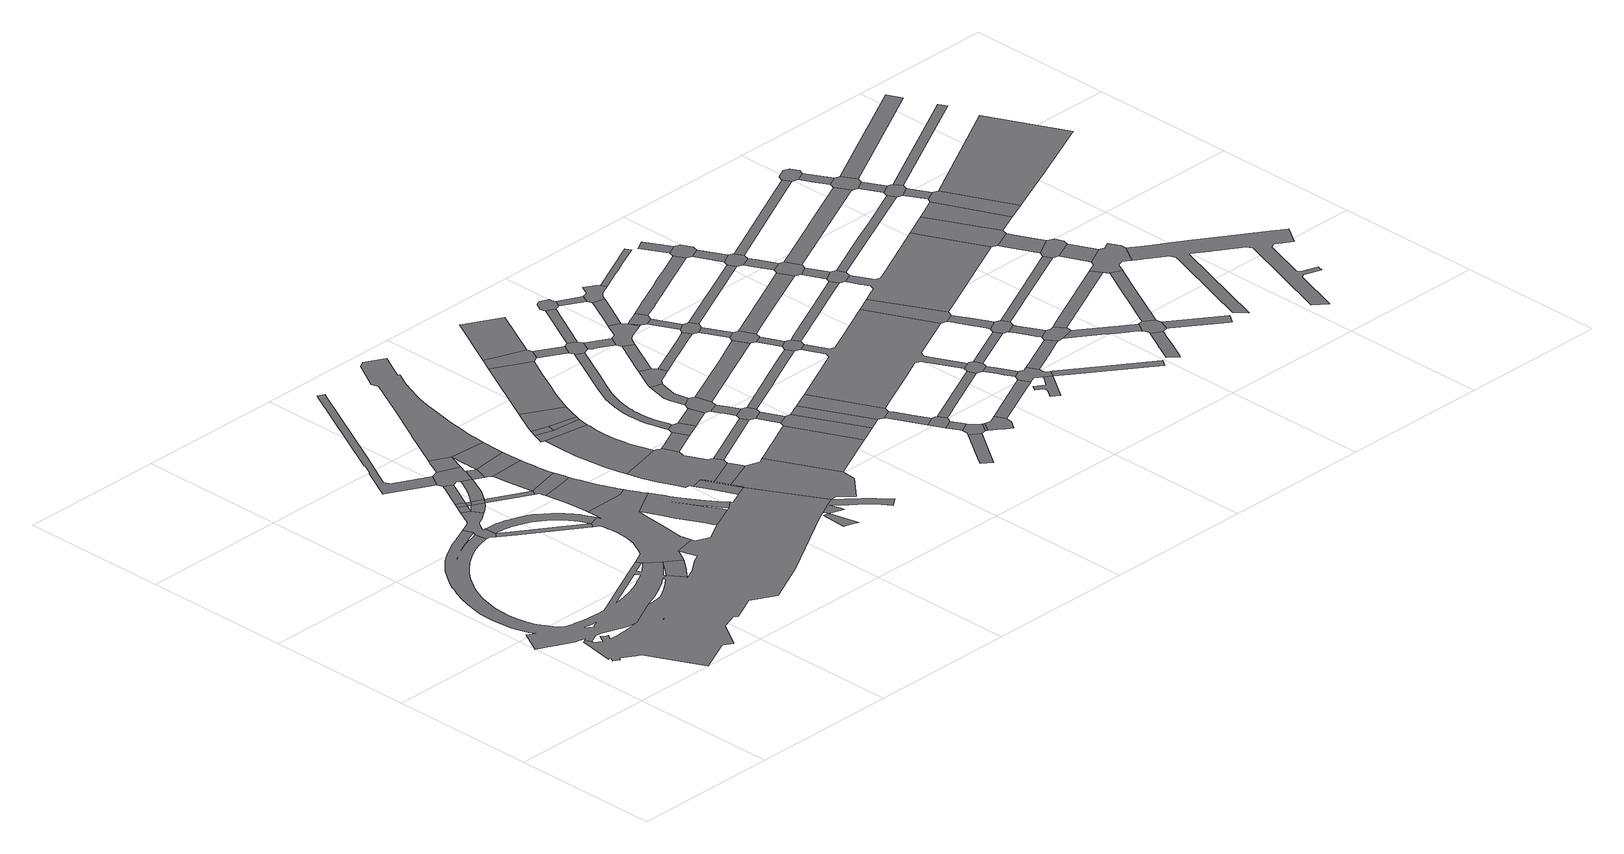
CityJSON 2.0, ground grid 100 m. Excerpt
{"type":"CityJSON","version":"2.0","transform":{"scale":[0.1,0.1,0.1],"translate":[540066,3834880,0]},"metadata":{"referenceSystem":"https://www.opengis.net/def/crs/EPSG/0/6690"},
"CityObjects":{
"road1":{"type":"Road","attributes":{"function":"1","RoadStructureAttribute.sectionType":"7"},"geometry":[{"type":"MultiSurface","lod":"1","boundaries":[[[0,1,2,3,4,5,6,7,8,9,10,11,12,13,14,15,16,17,18,19,20,21,22,23,24,25,26,27,28,29,30,31,32,33,34,35,36,37,38,39,40,41,42,43,44,45,46,47,48,49,50,51,52,53,54,55,56,57,58,59,60,61,62,63,64,65,66,67,68,69,70,71,72,73,74,75,76,77,78,79,80,81,82,83,84,85,86,87,88,89,90,91,92,93,94,95,96,97,98,99,100,101,102,103,104,105,106,107,108,109,110,111,112,113,114,115,116,117,118,119,120,121,122,123,124,125,126,127,128,129,130,131,132,133,134],[135,136,137,138,139,140,141,142,143,144,145,146,147,148,149,150],[151,152,153,154,155,156,157,158,134],[159,160,161,162,163,164,165,166,167,168,169,170]]]}]},
"road2":{"type":"Road","geometry":[{"type":"MultiSurface","lod":"1","boundaries":[[[171,172,173,69,68,174,175,176,47,46,177,178,179,180,181,182,183,184,185,186,187,188,189,190,191,192]]]}]},
"road3":{"type":"Road","geometry":[{"type":"MultiSurface","lod":"1","boundaries":[[[133,193,194,195,128,196,197,198,199,200,201,202]]]}]},
"road4":{"type":"Road","geometry":[{"type":"MultiSurface","lod":"1","boundaries":[[[203,204,205,206,207,208,209,210,211,212,213,214,215,216,217,218,219,220,221,222,223,224,225,226,227,228,229,230,231,197,196,128,127,232,233,234,235,236,237,238,121,120,239,240,241,242,243,244,245,246,247,248,249,250,251,252,253,254,111,110,255,256,257,258,259,260,261,262,263,264,265,266,267,268,269],[270,271,272]]]}]},
"road5":{"type":"Road","attributes":{"RoadStructureAttribute.sectionType":"1"},"geometry":[{"type":"MultiSurface","lod":"1","boundaries":[[[273,274,275,180,179,276,277,278,279]]]}]},
"road6":{"type":"Road","geometry":[{"type":"MultiSurface","lod":"1","boundaries":[[[280,281,171,192,282]]]}]},
"road7":{"type":"Road","geometry":[{"type":"MultiSurface","lod":"1","boundaries":[[[283,284,281,280,282,285]]]}]},
"road8":{"type":"Road","attributes":{"function":"1","RoadStructureAttribute.sectionType":"7"},"geometry":[{"type":"MultiSurface","lod":"1","boundaries":[[[286,287,192,191,288,289,290]]]}]},
"road9":{"type":"Road","attributes":{"function":"1","RoadStructureAttribute.sectionType":"7"},"geometry":[{"type":"MultiSurface","lod":"1","boundaries":[[[291,292,293,294,295,296,297,298,299,300,301,302,303,304,305,306,307,308,309,310,311,312,313,181,180,314,315,316,317,318,319,320,321,322,323,324,325,326,327,279,328,329]]]}]},
"road10":{"type":"Road","attributes":{"RoadStructureAttribute.sectionType":"1"},"geometry":[{"type":"MultiSurface","lod":"1","boundaries":[[[285,282,286,330]]]}]},
"road11":{"type":"Road","geometry":[{"type":"MultiSurface","lod":"1","boundaries":[[[330,286,290,331]]]}]},
"road12":{"type":"Road","attributes":{"RoadStructureAttribute.sectionType":"1"},"geometry":[{"type":"MultiSurface","lod":"1","boundaries":[[[332,333,284,283,285,334,335]]]}]},
"road13":{"type":"Road","attributes":{"function":"1","RoadStructureAttribute.sectionType":"7"},"geometry":[{"type":"MultiSurface","lod":"1","boundaries":[[[336,337,338,339,340,341,330,331,342,343,344,345,346,347]]]}]},
"road14":{"type":"Road","attributes":{"RoadStructureAttribute.sectionType":"1"},"geometry":[{"type":"MultiSurface","lod":"1","boundaries":[[[331,290,348,349]]]}]},
"road15":{"type":"Road","geometry":[{"type":"MultiSurface","lod":"1","boundaries":[[[350,351,352,353,354,355,356,357,358,359,360,361,362,329,328,279,278,363,364,365,366,367,368,369,370,371,372,373,0,134,133,202,374,375,376,225,224,377,378,379,380,381,382]]]}]},
"road16":{"type":"Road","geometry":[{"type":"MultiSurface","lod":"1","boundaries":[[[383,384,385,386,387,388,389,332,335,390,391,392,336,347,393,394,395,396]]]}]},
"road17":{"type":"Road","attributes":{"RoadStructureAttribute.sectionType":"1"},"geometry":[{"type":"MultiSurface","lod":"1","boundaries":[[[397,398,399,400,401,402,403,404,405,406,407,408,387,386,409,410,411,412,413,414]]]}]},
"road18":{"type":"Road","attributes":{"RoadStructureAttribute.sectionType":"1"},"geometry":[{"type":"MultiSurface","lod":"1","boundaries":[[[415,416,417,393,347,418,419,420]]]}]},
"road19":{"type":"Road","geometry":[{"type":"MultiSurface","lod":"1","boundaries":[[[421,422,383,396,423,424]]]}]},
"road20":{"type":"Road","geometry":[{"type":"MultiSurface","lod":"1","boundaries":[[[425,426,349,348,427,428,429,430,431]]]}]},
"road21":{"type":"Road","geometry":[{"type":"MultiSurface","lod":"1","boundaries":[[[432,433,434,435,436,437,438,439,431,430,429,440,441,442,443,355,354,353]]]}]},
"road22":{"type":"Road","attributes":{"function":"1"},"geometry":[{"type":"MultiSurface","lod":"1","boundaries":[[[444,445,446,447,448,449,450,451,452,453,349,426]]]}]},
"road23":{"type":"Road","geometry":[{"type":"MultiSurface","lod":"1","boundaries":[[[454,455,420,419,456,457,450,449]]]}]},
"road24":{"type":"Road","geometry":[{"type":"MultiSurface","lod":"1","boundaries":[[[424,458,459,460,420,455,461,462,463]]]}]},
"road25":{"type":"Road","geometry":[{"type":"MultiSurface","lod":"1","boundaries":[[[464,465,466,467,468,469,470,471,382,381,472,473,474,475,476,477,478,219,218,479,480,481,482,483,484,485,486,487,488,217,216]]]}]},
"road26":{"type":"Road","geometry":[{"type":"MultiSurface","lod":"1","boundaries":[[[489,490,491,492,493,494,495,496,497,498,421,424,463,499,500,501,502,503,504,505,506,507,508,509,510,511,512,513,514,515,516,517]]]}]},
"road27":{"type":"Road","geometry":[{"type":"MultiSurface","lod":"1","boundaries":[[[518,519,520,521,522]]]}]},
"road28":{"type":"Road","geometry":[{"type":"MultiSurface","lod":"1","boundaries":[[[523,524,525,526,527,214,213]]]}]},
"road29":{"type":"Road","geometry":[{"type":"MultiSurface","lod":"1","boundaries":[[[528,529,530,531,532,533,534,535,536,537,526,525,538,539,540,541,542,543,544,545,546,547,548,549,550,551]]]}]},
"road30":{"type":"Road","attributes":{"function":"1"},"geometry":[{"type":"MultiSurface","lod":"1","boundaries":[[[552,553,554,555,556,557,558,531,530,559,560,561,562,563,564,565,566,567]]]}]},
"road31":{"type":"Road","attributes":{"function":"1","RoadStructureAttribute.sectionType":"7"},"geometry":[{"type":"MultiSurface","lod":"1","boundaries":[[[568,569,570,571,572]]]}]},
"road32":{"type":"Road","geometry":[{"type":"MultiSurface","lod":"1","boundaries":[[[569,573,574,552,567,575,576,577,570]]]}]},
"road33":{"type":"Road","geometry":[{"type":"MultiSurface","lod":"1","boundaries":[[[578,541,540,579,580]]]}]},
"road34":{"type":"Road","attributes":{"function":"1","RoadStructureAttribute.sectionType":"7"},"geometry":[{"type":"MultiSurface","lod":"1","boundaries":[[[210,581,582,583,522,584,585,586,587,588,589,590,591,592,593,594,595,596,212,211],[597,598,599,211]]]}]},
"road35":{"type":"Road","attributes":{"RoadStructureAttribute.sectionType":"1"},"geometry":[{"type":"MultiSurface","lod":"1","boundaries":[[[572,570,577,600]]]}]},
"road36":{"type":"Road","geometry":[{"type":"MultiSurface","lod":"1","boundaries":[[[601,580,579,602,213,212,603,604,605,606,607]]]}]},
"road37":{"type":"Road","geometry":[{"type":"MultiSurface","lod":"1","boundaries":[[[608,609,610,568,572,600,611,612]]]}]},
"road38":{"type":"Road","attributes":{"RoadStructureAttribute.sectionType":"1"},"geometry":[{"type":"MultiSurface","lod":"1","boundaries":[[[613,614,551,550,615,616]]]}]},
"road39":{"type":"Road","geometry":[{"type":"MultiSurface","lod":"1","boundaries":[[[617,618,619,620,621,622,613,616,623,624]]]}]},
"road40":{"type":"Road","attributes":{"function":"1"},"geometry":[{"type":"MultiSurface","lod":"1","boundaries":[[[625,608,612,626,627,628,629,630,631]]]}]},
"road41":{"type":"Road","attributes":{"RoadStructureAttribute.sectionType":"1"},"geometry":[{"type":"MultiSurface","lod":"1","boundaries":[[[632,544,543,633]]]}]},
"road42":{"type":"Road","attributes":{"RoadStructureAttribute.sectionType":"1"},"geometry":[{"type":"MultiSurface","lod":"1","boundaries":[[[634,624,623,635]]]}]},
"road43":{"type":"Road","attributes":{"function":"2","RoadStructureAttribute.sectionType":"1"},"geometry":[{"type":"MultiSurface","lod":"1","boundaries":[[[636,637,638,607,606,639,640]]]}]},
"road44":{"type":"Road","attributes":{"RoadStructureAttribute.sectionType":"1"},"geometry":[{"type":"MultiSurface","lod":"1","boundaries":[[[641,642,643,644,645,646,647,648,649,650,651,652,653,654,655,656,657,658,659,660,620,619,661,662,663,664,665,666,667,668,669,670,671,672,673,674,675,676,677,678,679,680,681,682,683,684,685]]]}]},
"road45":{"type":"Road","geometry":[{"type":"MultiSurface","lod":"1","boundaries":[[[686,625,631,687,688,689,690]]]}]},
"road46":{"type":"Road","geometry":[{"type":"MultiSurface","lod":"1","boundaries":[[[691,692,693,694,634,635,695,696,697,698,699,700]]]}]},
"road47":{"type":"Road","attributes":{"RoadStructureAttribute.sectionType":"1"},"geometry":[{"type":"MultiSurface","lod":"1","boundaries":[[[701,697,696,702,703,704,705,706]]]}]},
"road48":{"type":"Road","attributes":{"RoadStructureAttribute.sectionType":"1"},"geometry":[{"type":"MultiSurface","lod":"1","boundaries":[[[707,708,709,710,694,693,711,712]]]}]},
"road49":{"type":"Road","geometry":[{"type":"MultiSurface","lod":"1","boundaries":[[[713,714,706,705,715,632,633,716,717,718,719,720,721]]]}]},
"road50":{"type":"Road","attributes":{"RoadStructureAttribute.sectionType":"1"},"geometry":[{"type":"MultiSurface","lod":"1","boundaries":[[[718,717,722,723]]]}]},
"road51":{"type":"Road","geometry":[{"type":"MultiSurface","lod":"1","boundaries":[[[723,722,636,640,724,725,726,727]]]}]},
"road52":{"type":"Road","attributes":{"function":"1"},"geometry":[{"type":"MultiSurface","lod":"1","boundaries":[[[728,686,690,729]]]}]},
"road53":{"type":"Road","attributes":{"RoadStructureAttribute.sectionType":"1"},"geometry":[{"type":"MultiSurface","lod":"1","boundaries":[[[689,688,730,731]]]}]},
"road54":{"type":"Road","geometry":[{"type":"MultiSurface","lod":"1","boundaries":[[[732,733,734,735,707,712,736,737,738,739,740,741,742,743,744]]]}]},
"road55":{"type":"Road","attributes":{"function":"2","RoadStructureAttribute.sectionType":"1"},"geometry":[{"type":"MultiSurface","lod":"1","boundaries":[[[745,727,726,746]]]}]},
"road56":{"type":"Road","geometry":[{"type":"MultiSurface","lod":"1","boundaries":[[[747,748,731,730,749,641,685,750,751,752,753,754]]]}]},
"road57":{"type":"Road","attributes":{"RoadStructureAttribute.sectionType":"1"},"geometry":[{"type":"MultiSurface","lod":"1","boundaries":[[[755,756,757,758,759,760,761,762]]]}]},
"road58":{"type":"Road","attributes":{"RoadStructureAttribute.sectionType":"1"},"geometry":[{"type":"MultiSurface","lod":"1","boundaries":[[[763,764,732,744,765]]]}]},
"road59":{"type":"Road","geometry":[{"type":"MultiSurface","lod":"1","boundaries":[[[766,767,745,746,768,769,770]]]}]},
"road60":{"type":"Road","attributes":{"RoadStructureAttribute.sectionType":"1"},"geometry":[{"type":"MultiSurface","lod":"1","boundaries":[[[771,772,753,752,773,774,775,776]]]}]},
"road61":{"type":"Road","attributes":{"RoadStructureAttribute.sectionType":"1"},"geometry":[{"type":"MultiSurface","lod":"1","boundaries":[[[777,778,700,699,779,780,781,782]]]}]},
"road62":{"type":"Road","attributes":{"RoadStructureAttribute.sectionType":"1"},"geometry":[{"type":"MultiSurface","lod":"1","boundaries":[[[783,784,785,769,768,786,787,788,789]]]}]},
"road63":{"type":"Road","attributes":{"RoadStructureAttribute.sectionType":"1"},"geometry":[{"type":"MultiSurface","lod":"1","boundaries":[[[790,747,754,791]]]}]},
"road64":{"type":"Road","attributes":{"RoadStructureAttribute.sectionType":"1"},"geometry":[{"type":"MultiSurface","lod":"1","boundaries":[[[792,793,794,795,796,721,720,797,798,799,800,801,802]]]}]},
"road65":{"type":"Road","geometry":[{"type":"MultiSurface","lod":"1","boundaries":[[[803,789,788,804,805,806,807,808]]]}]},
"road66":{"type":"Road","attributes":{"RoadStructureAttribute.sectionType":"1"},"geometry":[{"type":"MultiSurface","lod":"1","boundaries":[[[809,810,805,804,811,812,813,814]]]}]},
"road67":{"type":"Road","geometry":[{"type":"MultiSurface","lod":"1","boundaries":[[[815,816,814,813,817,818,755,762,819,820]]]}]},
"road68":{"type":"Road","attributes":{"RoadStructureAttribute.sectionType":"1"},"geometry":[{"type":"MultiSurface","lod":"1","boundaries":[[[821,822,741,740,823,824,825,826,827]]]}]},
"road69":{"type":"Road","attributes":{"RoadStructureAttribute.sectionType":"1"},"geometry":[{"type":"MultiSurface","lod":"1","boundaries":[[[820,819,828,829]]]}]},
"road70":{"type":"Road","geometry":[{"type":"MultiSurface","lod":"1","boundaries":[[[830,831,832,833,834,776,775,835,763,765,836,837,838,839,840,841,842,843]]]}]},
"road71":{"type":"Road","geometry":[{"type":"MultiSurface","lod":"1","boundaries":[[[844,845,846,829,828,847,848,849,850,851,852]]]}]},
"road72":{"type":"Road","geometry":[{"type":"MultiSurface","lod":"1","boundaries":[[[853,854,855,856,857,858,859,790,791,860,861,862,863,864,865,866]]]}]},
"road73":{"type":"Road","attributes":{"RoadStructureAttribute.sectionType":"1"},"geometry":[{"type":"MultiSurface","lod":"1","boundaries":[[[841,840,867]]]}]},
"road74":{"type":"Road","attributes":{"RoadStructureAttribute.sectionType":"1"},"geometry":[{"type":"MultiSurface","lod":"1","boundaries":[[[868,869,830,843,870,871]]]}]},
"road75":{"type":"Road","geometry":[{"type":"MultiSurface","lod":"1","boundaries":[[[872,873,874,841,867,875,876,877,878,879,880,881]]]}]},
"road76":{"type":"Road","attributes":{"RoadStructureAttribute.sectionType":"1"},"geometry":[{"type":"MultiSurface","lod":"1","boundaries":[[[863,862,882,883]]]}]},
"road77":{"type":"Road","attributes":{"RoadStructureAttribute.sectionType":"1"},"geometry":[{"type":"MultiSurface","lod":"1","boundaries":[[[879,878,884,885]]]}]},
"road78":{"type":"Road","geometry":[{"type":"MultiSurface","lod":"1","boundaries":[[[886,887,885,884,888,889,821,827,890,891,892,893,894,895,896,897]]]}]},
"road79":{"type":"Road","attributes":{"RoadStructureAttribute.sectionType":"1"},"geometry":[{"type":"MultiSurface","lod":"1","boundaries":[[[898,899,900,901,902,808,807,903,904,905,906,907,908]]]}]},
"road80":{"type":"Road","attributes":{"RoadStructureAttribute.sectionType":"1"},"geometry":[{"type":"MultiSurface","lod":"1","boundaries":[[[893,892,909,910]]]}]},
"road81":{"type":"Road","geometry":[{"type":"MultiSurface","lod":"1","boundaries":[[[911,912,910,909,913,914,777,782,915,916,917,918,919,920]]]}]},
"road82":{"type":"Road","attributes":{"RoadStructureAttribute.sectionType":"1"},"geometry":[{"type":"MultiSurface","lod":"1","boundaries":[[[917,916,921,922]]]}]},
"road83":{"type":"Road","geometry":[{"type":"MultiSurface","lod":"1","boundaries":[[[923,924,922,921,925,926,792,802,927,928,929,930,931,932,933,934]]]}]},
"road84":{"type":"Road","geometry":[{"type":"MultiSurface","lod":"1","boundaries":[[[935,936,937,938,883,882,939,868,871,940,941,942,943,944,945]]]}]},
"road85":{"type":"Road","attributes":{"RoadStructureAttribute.sectionType":"1"},"geometry":[{"type":"MultiSurface","lod":"1","boundaries":[[[946,947,948,949,950,951,844,852,952,953,954,955,956]]]}]},
"road86":{"type":"Road","geometry":[{"type":"MultiSurface","lod":"1","boundaries":[[[957,958,959,960,930,929,961,962,963,964,766,770,965,966,967,968,969,970,971,972,973,974,975]]]}]},
"road87":{"type":"Road","geometry":[{"type":"MultiSurface","lod":"1","boundaries":[[[976,977,970,969,978,979,898,908,980,981,982,983,984,985,986,987]]]}]},
"road88":{"type":"Road","geometry":[{"type":"MultiSurface","lod":"1","boundaries":[[[988,989,990,991,992,993,994,995,996]]]}]},
"road89":{"type":"Road","attributes":{"RoadStructureAttribute.sectionType":"1"},"geometry":[{"type":"MultiSurface","lod":"1","boundaries":[[[997,998,999,1000,1001,1002,872,881,1003,1004,1005]]]}]},
"road90":{"type":"Road","attributes":{"RoadStructureAttribute.sectionType":"1"},"geometry":[{"type":"MultiSurface","lod":"1","boundaries":[[[1006,1007,983,982,1008,1009,1010,1011]]]}]},
"road91":{"type":"Road","attributes":{"RoadStructureAttribute.sectionType":"1"},"geometry":[{"type":"MultiSurface","lod":"1","boundaries":[[[1012,897,896,1013]]]}]},
"road92":{"type":"Road","attributes":{"RoadStructureAttribute.sectionType":"1"},"geometry":[{"type":"MultiSurface","lod":"1","boundaries":[[[1014,944,943,1015,1016,1017,1018,1019]]]}]},
"road93":{"type":"Road","geometry":[{"type":"MultiSurface","lod":"1","boundaries":[[[1020,1021,1022,1011,1010,946,956,1023,988,996,1024,1025,1026]]]}]},
"road94":{"type":"Road","attributes":{"RoadStructureAttribute.sectionType":"1"},"geometry":[{"type":"MultiSurface","lod":"1","boundaries":[[[1027,920,919,1028,1029]]]}]},
"road95":{"type":"Road","attributes":{"RoadStructureAttribute.sectionType":"1"},"geometry":[{"type":"MultiSurface","lod":"1","boundaries":[[[1030,1031,1032,1033,934,933,1034,1035,1036,1037,1038]]]}]},
"road96":{"type":"Road","attributes":{"RoadStructureAttribute.sectionType":"1"},"geometry":[{"type":"MultiSurface","lod":"1","boundaries":[[[1039,1040,987,986,1041]]]}]},
"road97":{"type":"Road","attributes":{"RoadStructureAttribute.sectionType":"1"},"geometry":[{"type":"MultiSurface","lod":"1","boundaries":[[[1042,1043,1044,1045,1046,1020,1026,1047,1048,1049,1050,1051,1052,1053,1054,1055,1056]]]}]},
"road98":{"type":"Road","attributes":{"RoadStructureAttribute.sectionType":"1"},"geometry":[{"type":"MultiSurface","lod":"1","boundaries":[[[1057,1058,1024,996,1059,1060,1061]]]}]},
"road99":{"type":"Road","attributes":{"RoadStructureAttribute.sectionType":"1"},"geometry":[{"type":"MultiSurface","lod":"1","boundaries":[[[1062,1063,1064,1065]]]}]},
"road100":{"type":"Road","geometry":[{"type":"MultiSurface","lod":"1","boundaries":[[[1066,957,975,1067,1068,1069]]]}]},
"road101":{"type":"Road","geometry":[{"type":"MultiSurface","lod":"1","boundaries":[[[1065,1064,1070,997,1005,1071,1072,1073,1074,1075]]]}]},
"road102":{"type":"Road","attributes":{"RoadStructureAttribute.sectionType":"1"},"geometry":[{"type":"MultiSurface","lod":"1","boundaries":[[[1072,1071,1076,1077]]]}]},
"road103":{"type":"Road","attributes":{"RoadStructureAttribute.sectionType":"1"},"geometry":[{"type":"MultiSurface","lod":"1","boundaries":[[[1078,1079,1068,1067,1080,1081,1082,1083,1084,1085]]]}]},
"road104":{"type":"Road","geometry":[{"type":"MultiSurface","lod":"1","boundaries":[[[1086,1077,1076,1087,1012,1013,1088,1089,1090,1091,1092,1093]]]}]},
"road105":{"type":"Road","geometry":[{"type":"MultiSurface","lod":"1","boundaries":[[[1094,1095,1085,1084,1096,1097,1039,1041,1098,1099,1100,1101,1102,1103,1104,1105,1106,1107,1108]]]}]},
"road106":{"type":"Road","attributes":{"RoadStructureAttribute.sectionType":"1"},"geometry":[{"type":"MultiSurface","lod":"1","boundaries":[[[1109,1090,1089,1110,1111,1112,1113]]]}]},
"road107":{"type":"Road","attributes":{"RoadStructureAttribute.sectionType":"1"},"geometry":[{"type":"MultiSurface","lod":"1","boundaries":[[[1114,1115,1102,1101,1116,1117,1118,1119,1120]]]}]},
"road108":{"type":"Road","geometry":[{"type":"MultiSurface","lod":"1","boundaries":[[[1121,1122,1113,1112,1123,1124,1027,1029,1125,1126,1127,1128,1129,1130,1131,1132]]]}]},
"road109":{"type":"Road","attributes":{"RoadStructureAttribute.sectionType":"1"},"geometry":[{"type":"MultiSurface","lod":"1","boundaries":[[[1128,1127,1133,1134]]]}]},
"road110":{"type":"Road","geometry":[{"type":"MultiSurface","lod":"1","boundaries":[[[1135,1136,1137,1120,1119,1042,1056,1138,1139,1140,1141,1142]]]}]},
"road111":{"type":"Road","geometry":[{"type":"MultiSurface","lod":"1","boundaries":[[[1143,1134,1133,1144,1145,1030,1038,1146,1147,1148,1149,1150,1151]]]}]},
"road112":{"type":"Road","attributes":{"RoadStructureAttribute.sectionType":"1"},"geometry":[{"type":"MultiSurface","lod":"1","boundaries":[[[1152,1139,1138,1153,1154,1155,1156,1157,1158,1159]]]}]},
"road113":{"type":"Road","attributes":{"RoadStructureAttribute.sectionType":"1"},"geometry":[{"type":"MultiSurface","lod":"1","boundaries":[[[1160,1161,1162,1163,1164,1165,1166,1167,1168,1169,1170,1171,1172,1173,1174,1175,1176,1177]]]}]},
"road114":{"type":"Road","geometry":[{"type":"MultiSurface","lod":"1","boundaries":[[[1178,1179,1180,1181,1182,1183,1148,1147,1184,1185,1186,1187,1188,1189,1190,1066,1069,1191,1192,1193,1194,1195,1196]]]}]},
"road115":{"type":"Road","geometry":[{"type":"MultiSurface","lod":"1","boundaries":[[[1197,1159,1158,1198,1199,1160,1177,1200,1201,1202,1203]]]}]},
"road116":{"type":"Road","attributes":{"RoadStructureAttribute.sectionType":"1"},"geometry":[{"type":"MultiSurface","lod":"1","boundaries":[[[1204,1205,1206,1207,1108,1107,1208,1209,1210,1211]]]}]},
"road117":{"type":"Road","attributes":{"RoadStructureAttribute.sectionType":"1"},"geometry":[{"type":"MultiSurface","lod":"1","boundaries":[[[1212,1213,1214,1142,1141,1215,1216,1217,1218,1219,1220]]]}]},
"road118":{"type":"Road","attributes":{"RoadStructureAttribute.sectionType":"1"},"geometry":[{"type":"MultiSurface","lod":"1","boundaries":[[[1221,1222,1093,1092,1223]]]}]},
"road119":{"type":"Road","attributes":{"RoadStructureAttribute.sectionType":"1"},"geometry":[{"type":"MultiSurface","lod":"1","boundaries":[[[1224,1132,1131,1225]]]}]},
"road120":{"type":"Road","attributes":{"RoadStructureAttribute.sectionType":"1"},"geometry":[{"type":"MultiSurface","lod":"1","boundaries":[[[1226,1201,1200,1227,1228,1229,1230,1231]]]}]},
"road121":{"type":"Road","attributes":{"RoadStructureAttribute.sectionType":"1"},"geometry":[{"type":"MultiSurface","lod":"1","boundaries":[[[1232,1233,1234,1151,1150,1235,1236]]]}]},
"road122":{"type":"Road","attributes":{"RoadStructureAttribute.sectionType":"1"},"geometry":[{"type":"MultiSurface","lod":"1","boundaries":[[[1237,1238,1239,1240,1241,1242,1197,1203,1243,1244,1245,1246,1247]]]}]},
"road123":{"type":"Road","geometry":[{"type":"MultiSurface","lod":"1","boundaries":[[[1248,1178,1196,1249,1250,1251]]]}]},
"road124":{"type":"Road","attributes":{"RoadStructureAttribute.sectionType":"1"},"geometry":[{"type":"MultiSurface","lod":"1","boundaries":[[[1252,1253,1254,1250,1249,1255,1256,1257,1258]]]}]},
"road125":{"type":"Road","geometry":[{"type":"MultiSurface","lod":"1","boundaries":[[[1259,1258,1257,1204,1211,1260,1261,1262,1263,1264]]]}]},
"road126":{"type":"Road","attributes":{"RoadStructureAttribute.sectionType":"1"},"geometry":[{"type":"MultiSurface","lod":"1","boundaries":[[[1261,1260,1265,1266]]]}]},
"road127":{"type":"Road","geometry":[{"type":"MultiSurface","lod":"1","boundaries":[[[1267,1268,1269,1266,1265,1270,1271,1272,1212,1220,1273,1237,1247,1274,1275,1276,1277,1278,1279,1280,1281]]]}]},
"road128":{"type":"Road","geometry":[{"type":"MultiSurface","lod":"1","boundaries":[[[1282,1283,1284,1221,1223,1285,1286,1287,1288,1289,1290]]]}]},
"road129":{"type":"Road","attributes":{"RoadStructureAttribute.sectionType":"1"},"geometry":[{"type":"MultiSurface","lod":"1","boundaries":[[[1291,1287,1286,1292,1293,1294,1295]]]}]},
"road130":{"type":"Road","attributes":{"function":"2","RoadStructureAttribute.sectionType":"1"},"geometry":[{"type":"MultiSurface","lod":"1","boundaries":[[[1296,1248,1251,1297]]]}]},
"road131":{"type":"Road","geometry":[{"type":"MultiSurface","lod":"1","boundaries":[[[1298,1295,1294,1299,1300,1224,1225,1301,1302,1303,1304,1305,1306,1307,1308]]]}]},
"road132":{"type":"Road","attributes":{"RoadStructureAttribute.sectionType":"1"},"geometry":[{"type":"MultiSurface","lod":"1","boundaries":[[[1304,1303,1309,1310]]]}]},
"road133":{"type":"Road","geometry":[{"type":"MultiSurface","lod":"1","boundaries":[[[1311,1310,1309,1312,1313,1232,1236,1314,1315,1316,1317,1318,1319]]]}]},
"road134":{"type":"Road","attributes":{"RoadStructureAttribute.sectionType":"1"},"geometry":[{"type":"MultiSurface","lod":"1","boundaries":[[[1320,1316,1315,1321,1322,1323]]]}]},
"road135":{"type":"Road","geometry":[{"type":"MultiSurface","lod":"1","boundaries":[[[1323,1322,1296,1297,1324,1325]]]}]},
"road136":{"type":"Road","attributes":{"RoadStructureAttribute.sectionType":"1"},"geometry":[{"type":"MultiSurface","lod":"1","boundaries":[[[1326,1327,1328,1329,1330,1331,1332,1333,1334,1280,1279,1335,1336,1337,1338,1339,1340,1341,1342,1343,1344,1345,1346,1347,1348,1349,1350,1351,1352,1353,1354,1355,1356,1357,1358,1359,1360,1361,1362,1363,1364,1365,1366,1367,1368]]]}]},
"road137":{"type":"Road","attributes":{"RoadStructureAttribute.sectionType":"1"},"geometry":[{"type":"MultiSurface","lod":"1","boundaries":[[[1369,1370,1308,1307,1371,1372]]]}]},
"road138":{"type":"Road","attributes":{"RoadStructureAttribute.sectionType":"1"},"geometry":[{"type":"MultiSurface","lod":"1","boundaries":[[[1373,1319,1318,1374]]]}]},
"road139":{"type":"Road","attributes":{"function":"2","RoadStructureAttribute.sectionType":"1"},"geometry":[{"type":"MultiSurface","lod":"1","boundaries":[[[1375,1376,1325,1324,1377,1378,1379]]]}]}
},
"vertices":[
[1148,1154,0],[1031,1098,0],[707,939,0],[644,909,0],[632,903,0],[612,893,0],[604,893,0],[564,892,0],[552,893,0],[475,897,0],[423,905,0],[421,905,0],[379,912,0],[376,912,0],[310,929,0],[303,931,0],[263,983,0],[244,1019,0],[238,1029,0],[212,1082,0],[205,1103,0],[197,1131,0],[184,1191,0],[178,1250,0],[179,1312,0],[185,1371,0],[199,1439,0],[218,1505,0],[240,1564,0],[268,1617,0],[272,1624,0],[283,1642,0],[299,1669,0],[309,1683,0],[334,1718,0],[372,1761,0],[415,1804,0],[460,1844,0],[468,1850,0],[492,1866,0],[521,1886,0],[544,1899,0],[578,1918,0],[635,1942,0],[689,1960,0],[709,1964,0],[731,1969,0],[720,2048,0],[709,2046,0],[671,2036,0],[640,2028,0],[574,2001,0],[505,1967,0],[467,1944,0],[451,1934,0],[442,1928,0],[438,1925,0],[423,1914,0],[443,1931,0],[496,1965,0],[572,2006,0],[627,2030,0],[659,2044,0],[700,2062,0],[705,2064,0],[708,2066,0],[723,2073,0],[724,2073,0],[736,2079,0],[708,2140,0],[636,2107,0],[622,2100,0],[595,2089,0],[552,2070,0],[494,2039,0],[467,2023,0],[438,2006,0],[383,1967,0],[381,1966,0],[376,1961,0],[337,1924,0],[298,1885,0],[219,1777,0],[183,1717,0],[177,1703,0],[167,1681,0],[153,1649,0],[125,1583,0],[105,1518,0],[88,1450,0],[78,1397,0],[74,1335,0],[73,1276,0],[77,1218,0],[85,1154,0],[87,1144,0],[98,1095,0],[118,1035,0],[139,994,0],[121,1003,0],[120,1003,0],[87,1022,0],[2,870,0],[85,827,0],[88,825,0],[123,807,0],[135,801,0],[231,759,0],[245,756,0],[300,741,0],[277,730,0],[296,692,0],[365,726,0],[412,717,0],[414,717,0],[415,717,0],[511,680,0],[574,663,0],[632,658,0],[639,658,0],[644,658,0],[835,755,0],[859,763,0],[865,765,0],[935,794,0],[1009,832,0],[1074,872,0],[1113,902,0],[1155,913,0],[1147,929,0],[1158,939,0],[1182,960,0],[1226,1003,0],[1256,1036,0],[1167,1119,0],[411,819,0],[408,821,0],[404,824,0],[394,833,0],[388,838,0],[402,836,0],[424,832,0],[431,831,0],[435,830,0],[450,829,0],[477,827,0],[468,823,0],[453,816,0],[432,805,0],[430,805,0],[413,818,0],[1156,1108,0],[1154,1105,0],[1097,1055,0],[1090,1051,0],[1089,1050,0],[1083,1062,0],[1077,1075,0],[1152,1112,0],[1050,1036,0],[1055,1027,0],[1032,1012,0],[1004,997,0],[952,970,0],[869,937,0],[863,935,0],[796,917,0],[746,907,0],[728,904,0],[1040,1057,0],[1049,1039,0],
[848,2288,0],[790,2179,0],[746,2157,0],[733,2072,0],[727,2061,0],[721,2048,0],[750,1972,0],[755,1969,0],[791,1944,0],[815,1976,0],[811,2055,0],[793,2055,0],[799,2066,0],[830,2123,0],[831,2125,0],[836,2128,0],[839,2129,0],[855,2138,0],[890,2157,0],[911,2171,0],[943,2193,0],[902,2259,0],
[1238,1010,0],[1202,965,0],[1159,917,0],[1208,846,0],[1232,817,0],[1241,826,0],[1286,874,0],[1321,917,0],[1335,935,0],[1357,965,0],
[1086,294,0],[1105,278,0],[1173,310,0],[1280,361,0],[1443,277,0],[1737,419,0],[2272,736,0],[2331,765,0],[2407,804,0],[2469,834,0],[2213,1300,0],[2134,1264,0],[2047,1225,0],[2037,1237,0],[1983,1196,0],[1961,1186,0],[1792,1109,0],[1783,1105,0],[1659,1033,0],[1618,1051,0],[1566,1073,0],[1561,1095,0],[1413,1060,0],[1438,977,0],[1449,937,0],[1405,915,0],[1382,901,0],[1302,843,0],[1213,800,0],[1122,883,0],[1117,878,0],[1064,834,0],[1009,796,0],[952,765,0],[931,762,0],[874,756,0],[627,653,0],[539,641,0],[485,637,0],[464,635,0],[414,635,0],[410,635,0],[398,635,0],[396,635,0],[401,644,0],[414,668,0],[416,671,0],[407,677,0],[376,698,0],[355,662,0],[343,644,0],[296,675,0],[257,720,0],[256,701,0],[218,476,0],[220,476,0],[233,472,0],[221,447,0],[259,422,0],[273,442,0],[356,391,0],[389,371,0],[566,1,0],[786,106,0],[803,114,0],[861,78,0],[970,254,0],[777,569,0],[777,572,0],[789,575,0],
[1172,1732,0],[1168,1735,0],[917,1907,0],[894,1874,0],[1150,1699,0],[1267,1619,0],[1290,1652,0],
[914,2328,0],[879,2347,0],[933,2318,0],
[926,2367,0],[897,2382,0],[952,2353,0],
[954,2307,0],[915,2269,0],[969,2211,0],[1010,2248,0],[1029,2268,0],
[1351,1709,0],[1349,1713,0],[1348,1715,0],[1323,1762,0],[1315,1775,0],[1297,1804,0],[1296,1805,0],[1295,1808,0],[1264,1848,0],[1261,1853,0],[1224,1893,0],[1214,1901,0],[1181,1930,0],[1129,1970,0],[1095,1988,0],[1069,2002,0],[1009,2025,0],[987,2031,0],[967,2037,0],[911,2049,0],[908,2050,0],[905,2050,0],[840,2056,0],[821,1978,0],[823,1978,0],[885,1974,0],[904,1970,0],[953,1958,0],[960,1956,0],[1022,1934,0],[1059,1915,0],[1084,1902,0],[1136,1868,0],[1187,1819,0],[1226,1770,0],[1262,1715,0],[1288,1657,0],[1358,1677,0],[1362,1678,0],
[982,2337,0],
[1057,2299,0],
[1001,2578,0],[981,2539,0],[1050,2540,0],[1055,2548,0],
[1115,2546,0],[1107,2528,0],[1075,2468,0],[1045,2419,0],[1009,2368,0],[996,2354,0],[1087,2340,0],[1104,2367,0],[1122,2396,0],[1145,2444,0],[1156,2465,0],[1175,2513,0],
[1306,2127,0],[1324,2162,0],
[1756,1696,0],[1753,1702,0],[1724,1759,0],[1709,1789,0],[1653,1761,0],[1375,1758,0],[1376,1706,0],[1376,1699,0],[1376,1673,0],[1375,1665,0],[1375,1663,0],[1374,1643,0],[1370,1656,0],[1307,1592,0],[1311,1570,0],[1316,1537,0],[1318,1514,0],[1319,1507,0],[1322,1471,0],[1315,1393,0],[1296,1316,0],[1259,1238,0],[1232,1196,0],[1231,1195,0],[1375,992,0],[1396,1028,0],[1408,1049,0],[1547,1156,0],[1545,1163,0],[1561,1316,0],[1578,1484,0],[1585,1549,0],[1778,1657,0],
[1089,2719,0],[1065,2711,0],[1054,2708,0],[1040,2703,0],[990,2618,0],[994,2604,0],[1002,2579,0],[1056,2549,0],[1092,2560,0],[1109,2549,0],[1220,2607,0],[1214,2610,0],[1234,2658,0],[1234,2660,0],
[1248,3846,0],[1241,3834,0],[848,3078,0],[855,3074,0],[814,2993,0],[807,2996,0],[738,2865,0],[724,2837,0],[706,2802,0],[691,2774,0],[696,2771,0],[760,2737,0],[803,2827,0],[802,2832,0],[792,2866,0],[937,3137,0],[1286,3811,0],[1293,3823,0],
[1267,2581,0],[1225,2604,0],[1221,2606,0],[1180,2511,0],[1243,2476,0],[1280,2575,0],
[1155,2846,0],[1136,2810,0],[1277,2767,0],[1282,2780,0],
[1579,2160,0],[1564,2220,0],[1332,2113,0],[1337,2083,0],[1339,2071,0],[1524,2105,0],[1589,2122,0],
[1699,1809,0],[1689,1829,0],[1686,1837,0],[1641,1946,0],[1625,1996,0],[1607,2055,0],[1602,2073,0],[1602,2075,0],[1361,1953,0],[1361,1949,0],[1369,1848,0],[1375,1776,0],
[1552,2267,0],[1549,2291,0],[1541,2347,0],[1548,2348,0],[1536,2425,0],[1534,2462,0],[1287,2450,0],[1288,2445,0],[1294,2362,0],[1316,2217,0],
[1530,2544,0],[1528,2604,0],[1273,2460,0],[1284,2454,0],
[1278,2677,0],[1279,2648,0],[1279,2627,0],[1529,2686,0],[1531,2725,0],[1534,2766,0],
[1992,1297,0],[1946,1361,0],[1870,1483,0],[1837,1543,0],[1830,1558,0],[1826,1567,0],[1819,1583,0],[1817,1588,0],[1587,1543,0],[1621,1466,0],[1649,1403,0],[1680,1335,0],[1715,1259,0],[1761,1169,0],[1781,1130,0],[1953,1200,0],[1953,1201,0],[1938,1229,0],[1889,1318,0],[1767,1542,0],[1879,1343,0],[1889,1331,0],[1927,1279,0],[1958,1232,0],[1982,1197,0],
[1719,3925,0],[1691,3910,0],[1675,3902,0],[1566,3710,0],[1573,3690,0],[1575,3685,0],[1582,3664,0],[1454,3417,0],[1300,3126,0],[1298,3121,0],[1535,2789,0],[1541,2845,0],[1547,2908,0],[1553,2948,0],[1562,3015,0],[1573,3082,0],[1600,3206,0],[1619,3295,0],[1631,3349,0],[1641,3383,0],[1656,3430,0],[1680,3491,0],[1711,3567,0],[1761,3663,0],[1762,3666,0],[1758,3669,0],[1751,3672,0],[1795,3754,0],[1849,3856,0],
[2303,733,0],[2294,560,0],[2337,550,0],[2390,531,0],[2341,729,0],
[2181,1369,0],[2122,1498,0],[2099,1545,0],[2020,1521,0],[2068,1415,0],
[2205,1963,0],[2181,1972,0],[2162,1979,0],[1852,1901,0],[1871,1826,0],[1877,1803,0],[1910,1711,0],[1954,1601,0],[1979,1544,0],[2010,1544,0],[2110,1545,0],[2119,1524,0],[2144,1471,0],[2353,1569,0],[2359,1590,0],[2365,1609,0],[2339,1663,0],[2319,1670,0],[2302,1677,0],[2299,1683,0],[2237,1814,0],[2242,1829,0],[2252,1862,0],[2208,1961,0],
[1797,2517,0],[1797,2508,0],[1794,2382,0],[1797,2267,0],[1808,2140,0],[1819,2057,0],[1840,1948,0],[2140,2050,0],[2121,2114,0],[2114,2138,0],[2109,2173,0],[2100,2247,0],[2097,2327,0],[2098,2385,0],[2103,2449,0],[2105,2468,0],
[1822,2655,0],[1802,2605,0],[1922,2565,0],[1927,2591,0],[1937,2621,0],
[1775,2527,0],[1787,2522,0],[2109,2491,0],[2113,2518,0],[2119,2550,0],
[2379,1513,0],[2187,1380,0],[2401,1467,0],
[2332,762,0],[2332,760,0],[2336,748,0],[2439,698,0],[2433,724,0],[2413,787,0],[2417,784,0],[2495,714,0],[2571,650,0],[2614,606,0],[2672,521,0],[2730,567,0],[2663,651,0],[2605,711,0],[2532,777,0],[2480,824,0],[2412,790,0],[2412,788,0],[2411,789,0],
[2127,2576,0],
[2496,1437,0],[2221,1304,0],[2509,836,0],[2597,753,0],[2740,905,0],[2750,1005,0],[2532,1455,0],
[1916,2840,0],[1836,2687,0],[1830,2674,0],[2145,2635,0],[2171,2706,0],
[2386,2048,0],[2284,1999,0],[2254,1863,0],[2433,1949,0],
[2482,2101,0],[2460,2108,0],[2453,2110,0],[2397,2089,0],[2398,2086,0],[2388,2056,0],[2537,1999,0],[2489,2099,0],
[2176,3339,0],[2199,2772,0],[2232,2843,0],[2289,2953,0],[2349,3069,0],[2416,3195,0],[2424,3209,0],
[2779,1876,0],[2805,1822,0],
[2653,2176,0],[2684,2070,0],
[2895,1631,0],[2876,1621,0],[2726,1549,0],[2796,1027,0],[3108,1177,0],
[2650,3094,0],[2524,2857,0],[2448,2712,0],[2425,2665,0],[2414,2641,0],[2395,2592,0],[2386,2566,0],[2382,2553,0],[2375,2530,0],[2366,2494,0],[2360,2461,0],[2353,2414,0],[2351,2389,0],[2350,2360,0],[2350,2319,0],[2353,2270,0],[2357,2238,0],[2361,2218,0],[2371,2180,0],[2386,2128,0],[2445,2136,0],[2433,2176,0],[2424,2212,0],[2419,2234,0],[2415,2261,0],[2412,2300,0],[2410,2329,0],[2410,2360,0],[2412,2389,0],[2413,2405,0],[2414,2418,0],[2416,2434,0],[2419,2450,0],[2421,2462,0],[2426,2480,0],[2431,2503,0],[2438,2528,0],[2445,2553,0],[2457,2586,0],[2470,2620,0],[2476,2635,0],[2516,2711,0],[2577,2828,0],[2639,2948,0],[2701,3065,0],
[2223,3429,0],[2460,3225,0],[2461,3225,0],[2498,3295,0],[2489,3333,0],
[2773,2241,0],[2764,2244,0],[2742,2254,0],[2670,2214,0],[2691,2068,0],[2723,2059,0],[2797,2088,0],[2804,2123,0],[2805,2128,0],[2778,2238,0],
[2825,2030,0],[2724,2056,0],[2749,2005,0],[2753,1995,0],[2790,1916,0],[2865,1948,0],
[2676,2505,0],[2639,2357,0],[2647,2321,0],[2659,2262,0],[2722,2357,0],[2756,2486,0],
[2901,1937,0],[2890,1940,0],[2782,1888,0],[2816,1818,0],[2843,1807,0],[2915,1844,0],[2923,1871,0],[2926,1881,0],[2903,1936,0],
[2909,1667,0],[2983,1702,0],
[3128,1186,0],[3205,1223,0],[3238,1239,0],[3021,1692,0],
[2430,3820,0],[2676,3690,0],
[2637,3132,0],[2674,3202,0],
[2765,2686,0],[2722,2604,0],[2697,2556,0],[2683,2530,0],[2785,2518,0],[2792,2521,0],[2857,2551,0],[2870,2558,0],[2886,2566,0],[2866,2624,0],[2858,2631,0],[2852,2636,0],[2836,2650,0],
[3119,1738,0],[3334,1285,0],
[2711,3214,0],[2710,3213,0],[2650,3095,0],[2703,3065,0],[2705,3066,0],[2742,3077,0],[2778,3148,0],[2764,3185,0],
[3570,776,0],[3548,742,0],[3397,523,0],[3377,494,0],[3443,446,0],[3463,477,0],[3614,697,0],[3637,730,0],
[2906,2956,0],[2774,2705,0],[2977,2920,0],
[3247,1798,0],[3199,1776,0],[3373,1272,0],[3444,1307,0],[3458,1344,0],
[2831,3120,0],[2798,3137,0],[2772,3060,0],[2777,3058,0],[2893,2996,0],[2932,3066,0],
[3404,2540,0],[3193,2435,0],[3194,2315,0],[3257,2346,0],[3420,2425,0],[3456,2442,0],
[3549,1094,0],[3514,1165,0],[3459,1277,0],[3387,1243,0],[3475,1064,0],[3492,1030,0],[3562,1066,0],
[2897,3570,0],[2952,3542,0],
[3544,2246,0],[3524,2235,0],[3496,2222,0],[3234,2097,0],[3196,2078,0],[2928,1882,0],[3197,2011,0],[3260,2042,0],[3448,2133,0],[3550,2181,0],[3572,2191,0],
[3586,1060,0],[3540,930,0],[3612,965,0],[3622,989,0],[3628,1004,0],[3601,1056,0],
[3649,890,0],[3641,905,0],[3569,871,0],[3573,864,0],[3585,838,0],[3657,874,0],
[3670,847,0],[3666,855,0],[3585,832,0],[3586,798,0],[3675,737,0],[3722,809,0],
[3272,2817,0],[3189,2776,0],[2990,2616,0],[3133,2684,0],[3148,2691,0],[3190,2711,0],[3297,2762,0],
[3686,729,0],[3734,800,0],
[3025,3185,0],[3015,3166,0],[2970,3078,0],[2963,3076,0],[2933,3065,0],[2894,2993,0],[3005,2974,0],[3014,2981,0],[3036,3000,0],[3139,3042,0],[3152,3048,0],[3123,3116,0],[3121,3119,0],[3095,3148,0],
[3832,817,0],[3780,792,0],[3775,790,0],[3736,694,0],[3774,668,0],[3814,640,0],[3860,706,0],[3864,736,0],[3866,747,0],
[2951,3672,0],[2937,3666,0],[2928,3663,0],[2915,3658,0],[2886,3606,0],[2890,3593,0],[2893,3582,0],[2964,3545,0],[2976,3548,0],[2989,3552,0],[3017,3605,0],[3013,3619,0],[3009,3632,0],[3005,3645,0],
[3162,3052,0],
[3154,3435,0],[3062,3257,0],[3184,3318,0],[3235,3415,0],
[3238,3170,0],[3186,3145,0],[3158,3132,0],[3166,3051,0],[3185,3042,0],[3187,3042,0],[3199,3035,0],[3254,3060,0],[3259,3072,0],[3272,3098,0],
[3144,3473,0],[3170,3526,0],
[3288,2852,0],[3341,2880,0],
[3366,2873,0],[3354,2876,0],[3282,2841,0],[3278,2831,0],[3311,2758,0],[3325,2753,0],[3339,2749,0],[3391,2779,0],[3397,2790,0],[3402,2801,0],[3409,2815,0],[3380,2868,0],
[4102,1296,0],[4080,1286,0],[3966,1231,0],[3625,1068,0],[3605,1058,0],[3630,1004,0],[3650,1013,0],[3701,1038,0],[3741,1058,0],[4105,1233,0],[4124,1242,0],
[3422,2575,0],[3476,2602,0],
[3505,2593,0],[3477,2602,0],[3416,2563,0],[3407,2546,0],[3461,2439,0],[3491,2427,0],[3546,2453,0],[3557,2485,0],[3559,2493,0],[3513,2591,0],
[3560,2281,0],[3612,2313,0],
[3637,2301,0],[3626,2307,0],[3555,2270,0],[3551,2259,0],[3584,2187,0],[3596,2182,0],[3610,2177,0],[3664,2204,0],[3668,2218,0],[3671,2229,0],[3675,2241,0],[3650,2296,0],
[3244,3604,0],[3208,3536,0],[3182,3531,0],[3182,3529,0],[3148,3459,0],[3247,3438,0],[3249,3443,0],[3279,3473,0],[3352,3507,0],[3334,3544,0],[3315,3567,0],
[4239,1013,0],[4234,1011,0],[4192,990,0],[3878,839,0],[3868,835,0],[3849,825,0],[3882,755,0],[3901,763,0],[4226,919,0],[4256,933,0],[4272,941,0],
[4187,2251,0],[3882,2104,0],[3769,2050,0],[3731,2060,0],[3677,2034,0],[3664,1999,0],[3614,1974,0],[3292,1820,0],[3509,1369,0],[3828,1523,0],[3961,1586,0],[3999,1575,0],[4117,1334,0],[4172,1361,0],[4067,1577,0],[4055,1604,0],[4069,1638,0],[4097,1652,0],[4400,1798,0],
[4197,1354,0],[4184,1358,0],[4112,1322,0],[4108,1311,0],[4142,1239,0],[4154,1236,0],[4165,1234,0],[4222,1257,0],[4226,1270,0],[4230,1281,0],[4234,1295,0],[4212,1350,0],
[4366,928,0],[4309,852,0],[4245,895,0],[4221,860,0],[4269,824,0],[4271,802,0],[4228,742,0],[4280,705,0],[4411,896,0],
[3879,3477,0],[3700,3391,0],[3664,3374,0],[3597,3342,0],[3551,3320,0],[3353,3225,0],[3382,3150,0],[3388,3153,0],[3913,3404,0],
[4268,1163,0],[4251,1197,0],[4206,1150,0],[4224,1113,0],[4254,1050,0],[4309,1078,0],
[4022,3174,0],[4048,3121,0],
[3741,3738,0],[3445,3552,0],[3480,3568,0],[3544,3598,0],[3595,3623,0],[3761,3702,0],
[4378,1080,0],[4362,1072,0],[4346,1064,0],[4318,962,0],[4444,944,0],[4412,966,0],[4413,1008,0],
[4156,2898,0],[3713,2566,0],[4204,2800,0],
[4297,2607,0],[4222,2571,0],[3909,2422,0],[3682,2312,0],[3707,2258,0],[3936,2368,0],[4175,2482,0],[4325,2554,0],[4327,2555,0],
[4540,1507,0],[4323,1403,0],[4564,1453,0],
[4678,1225,0],[4659,1215,0],[4508,1142,0],[4414,1097,0],[4395,1088,0],[4430,1017,0],[4510,1055,0],[4519,1059,0],[4535,1067,0],[4542,1070,0],[4549,1073,0],[4562,1080,0],[4569,1083,0],[4693,1142,0],[4729,1159,0],
[4690,771,0],[4454,937,0],[4494,835,0],[4956,509,0],[4989,559,0],
[3869,3722,0],[3799,3685,0],[3889,3513,0],[3959,3549,0],
[4300,2305,0],[4439,1786,0],[4511,1819,0],[4526,1858,0],
[3886,3503,0],[3951,3390,0],[4024,3423,0],[4032,3452,0],[4035,3463,0],[3999,3534,0],
[4037,3212,0],[4109,3249,0],
[4620,1598,0],[4569,1702,0],[4440,1784,0],[4451,1764,0],[4497,1667,0],[4547,1564,0],[4555,1545,0],[4627,1582,0],
[4135,3239,0],[4027,3187,0],[4061,3116,0],[4088,3106,0],[4160,3140,0],[4168,3171,0],[4171,3180,0],[4145,3235,0],
[4664,1566,0],[4655,1570,0],[4546,1520,0],[4541,1508,0],[4566,1452,0],[4580,1450,0],[4605,1445,0],[4605,1443,0],[4678,1477,0],[4678,1478,0],[4679,1479,0],[4688,1501,0],[4692,1512,0],[4693,1515,0],[4666,1567,0],
[4182,3097,0],[4103,3076,0],[4110,3061,0],[4171,2934,0],[4244,2970,0],
[4723,1383,0],[4686,1458,0],[4627,1398,0],[4651,1349,0],[4680,1287,0],[4693,1260,0],[4765,1296,0],
[4272,2960,0],[4270,2961,0],[4161,2910,0],[4160,2906,0],[4211,2798,0],[4216,2796,0],[4243,2785,0],[4314,2822,0],[4324,2849,0],[4325,2852,0],[4327,2859,0],[4279,2958,0],
[4310,2642,0],[4381,2680,0],
[4820,1292,0],[4801,1283,0],[4792,1286,0],[4770,1161,0],[4870,1188,0],[4872,1211,0],[4873,1228,0],[4827,1295,0],
[4408,2670,0],[4300,2616,0],[4298,2610,0],[4330,2554,0],[4362,2539,0],[4432,2573,0],[4441,2599,0],[4445,2611,0],[4419,2666,0],
[5183,965,0],[4838,1113,0],[4959,1026,0],[4999,997,0],[5029,976,0],[5137,900,0],[5155,886,0],[5198,955,0],
[5168,833,0],[5158,812,0],[5140,778,0],[5097,698,0],[5096,696,0],[5093,692,0],[5087,679,0],[5084,674,0],[5080,665,0],[5028,568,0],[5090,511,0],[5110,548,0],[5162,648,0],[5170,664,0],[5209,739,0],[5220,759,0],[5228,774,0],[5237,791,0],
[5039,2661,0],[4865,2578,0],[4595,2447,0],[4538,2420,0],[4502,2432,0],[4467,2503,0],[4389,2480,0],[4395,2468,0],[4428,2397,0],[4428,2396,0],[4415,2360,0],[4380,2344,0],[4355,2332,0],[4597,1892,0],[4751,1966,0],[4810,1995,0],[5072,2120,0],[5223,2192,0],[5250,2204,0],
[5236,964,0],[5164,879,0],[5173,842,0],[5276,802,0],[5309,877,0],[5305,909,0],[5303,918,0],
[5381,1910,0],[5364,1902,0],[5062,1757,0],[4688,1577,0],[4710,1523,0],[5089,1704,0],[5390,1848,0],[5408,1856,0],
[5448,1594,0],[4969,1364,0],[4859,1310,0],[4886,1235,0],[4892,1238,0],[4996,1288,0],[5004,1292,0],[5466,1513,0],[5486,1523,0],
[4961,3631,0],[4146,3235,0],[4989,3578,0],
[5108,3352,0],[5159,3256,0],
[5336,857,0],[5288,795,0],[5292,792,0],[5581,587,0],[5596,577,0],[5642,642,0],
[5257,3060,0],[4965,2922,0],[4782,2837,0],[4446,2612,0],[5283,3008,0],
[5514,1493,0],[5500,1467,0],[5401,1279,0],[5320,1124,0],[5297,1080,0],[5246,983,0],[5319,947,0],[5472,1242,0],[5488,1273,0],[5570,1430,0],[5584,1456,0],
[5216,2746,0],[5286,2188,0],[5423,2251,0],[5435,2290,0],
[5442,2207,0],[5429,2235,0],[5427,2241,0],[5293,2173,0],[5306,2144,0],[5397,1947,0],[5528,2024,0],
[5531,2017,0],[5447,1844,0],[5583,1907,0],[5592,1945,0],[5595,1947,0],[5571,2002,0],
[5530,1661,0],[5665,1730,0],
[5753,1740,0],[5728,1728,0],[5704,1716,0],[5514,1626,0],[5513,1625,0],[5468,1604,0],[5500,1508,0],[5594,1475,0],[5618,1520,0],[5646,1528,0],[5658,1532,0],[5682,1516,0],[5707,1500,0],[5788,1626,0],[5787,1668,0],
[5047,3703,0],[4975,3668,0],[4962,3634,0],[4991,3579,0],[5030,3565,0],[5101,3600,0],[5114,3636,0],[5114,3637,0],[5086,3689,0],
[5140,3526,0],[5062,3502,0],[5068,3489,0],[5119,3390,0],[5190,3427,0],
[5378,2825,0],[5586,2357,0],
[5218,3417,0],[5111,3363,0],[5110,3362,0],[5163,3254,0],[5168,3252,0],[5197,3241,0],[5267,3280,0],[5275,3306,0],[5277,3312,0],[5279,3317,0],[5227,3414,0],
[5270,3099,0],[5340,3138,0],
[5361,3132,0],[5258,3064,0],[5257,3062,0],[5285,3009,0],[5324,2997,0],[5393,3037,0],[5398,3050,0],[5406,3074,0],[5377,3127,0],
[5467,2895,0],[5395,2860,0],[5394,2858,0],[5467,2894,0],
[5716,2415,0],[5506,2880,0],
[6570,1119,0],[6518,1153,0],[6369,1249,0],[6124,1409,0],[5982,1500,0],[5946,1524,0],[5862,1578,0],[5809,1612,0],[5789,1625,0],[5729,1486,0],[5731,1485,0],[5766,1462,0],[5793,1445,0],[5900,1376,0],[5914,1338,0],[5895,1284,0],[5751,863,0],[5679,651,0],[5727,606,0],[5741,576,0],[5991,1306,0],[6003,1309,0],[6103,1244,0],[6116,1236,0],[6130,1227,0],[6141,1219,0],[6285,1126,0],[6305,1087,0],[6062,380,0],[6146,311,0],[6261,644,0],[6288,658,0],[6289,657,0],[6400,621,0],[6411,659,0],[6302,693,0],[6302,694,0],[6288,720,0],[6377,982,0],[6390,1018,0],[6426,1033,0],[6529,967,0],[6610,1093,0],
[6103,3883,0],[6098,3881,0],[5983,3696,0],[6144,3782,0],
[6234,3587,0],[6260,3533,0],
[6312,3320,0],[6309,3318,0],[5734,2423,0],[6105,2590,0],[6556,2794,0]
]}
